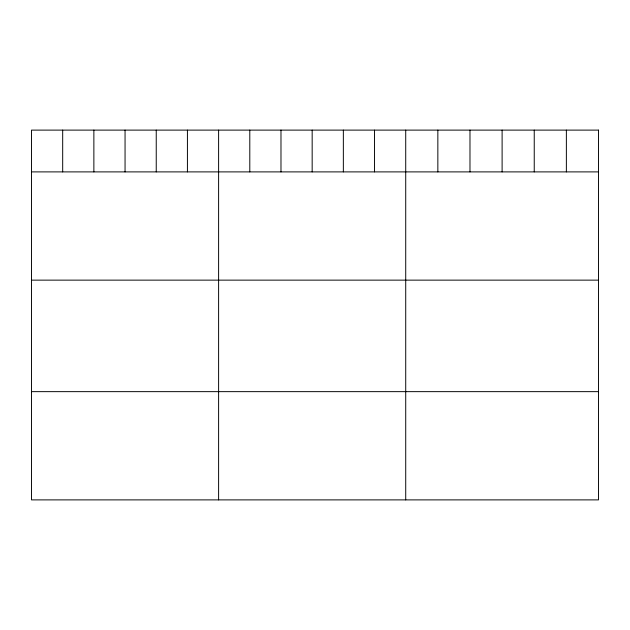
<?xml version="1.0" encoding="UTF-8"?>
<svg xmlns="http://www.w3.org/2000/svg" width="630" height="630" viewBox="0 0 630 630"><rect width="100%" height="100%" fill="white"/><g stroke="black" fill="none" stroke-linecap="round" stroke-linejoin="round"><path stroke-width="0.94" d="M31.5 171.895L598.5 171.895M31.5 280.137L598.5 280.137M31.5 391.647L598.5 391.647M566.37 130.111L566.37 171.895M534.24 130.111L534.24 171.895M502.11 130.111L502.11 171.895M469.98 130.111L469.98 171.895M437.85 130.111L437.85 171.895M405.72 130.111L405.72 499.889M374.535 130.111L374.535 171.895M343.35 130.111L343.35 171.895M312.165 130.111L312.165 171.895M280.98 130.111L280.98 171.895M249.795 130.111L249.795 171.895M218.61 130.111L218.61 499.889M187.425 130.111L187.425 171.895M156.24 130.111L156.24 171.895M125.055 130.111L125.055 171.895M93.87 130.111L93.87 171.895M62.685 130.111L62.685 171.895M598.5 130.111L31.5 130.111L31.5 499.889L598.5 499.889L598.5 130.111"/></g></svg>
